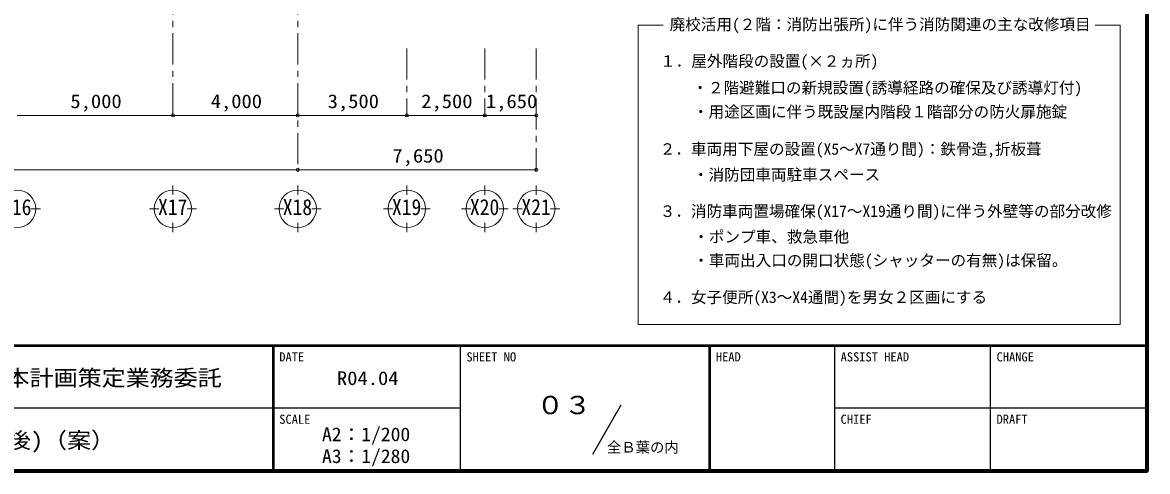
# Model space of a CAD drawing. Units: millimetres at full size, sheet at 1:200; details may follow other scales. Extents: x -55340 to 55340, y -38040 to 38040.
# Drawn here: x 19267 to 55340, y -38040 to -23647 of the extents above; entities that cross this region are included whole.
import ezdxf
from ezdxf.enums import TextEntityAlignment as Align

# ---------------------------------------------------------------- set-up
doc = ezdxf.new("R2010")
doc.units = ezdxf.units.MM
doc.header["$LTSCALE"] = 200
doc.header["$PDMODE"] = 32
doc.header["$PDSIZE"] = 100
doc.linetypes.add('CHAIN1', pattern=[8, 5, -1, 1, -1])
for name, color, linetype, lineweight in [('0-1_通り芯', 3, 'Continuous', 18), ('0-A_寸法', 6, 'Continuous', 9), ('3-B_文字', 2, 'Continuous', 18), ('F-0_F-0ﾚｲﾔ', 5, 'Continuous', 50)]:
    doc.layers.add(name, color=color, linetype=linetype, lineweight=lineweight)
for name, color, linetype in [('F-4_F-4ﾚｲﾔ', 2, 'Continuous'), ('F-A_F-Aﾚｲﾔ', 7, 'Continuous'), ('F-B_F-Bﾚｲﾔ', 6, 'Continuous')]:
    doc.layers.add(name, color=color, linetype=linetype)
doc.styles.add('ＭＳ ゴシック', font='')
doc.styles.get('ＭＳ ゴシック').set_extended_font_data('MS Gothic')

msp = doc.modelspace()

# ---------------------------------------------------------------- linework, layer by layer
at = {"layer": '0-1_通り芯', "color": 4, "linetype": 'CHAIN1', "lineweight": 9}
for p, q in [((24091.9, -11192), (24091.9, -26623.5)), ((28091.9, -11192), (28091.9, -28370.5)), ((31591.9, -24478.2), (31591.9, -26623.5)), ((34091.9, -24478.2), (34091.9, -26623.5)), ((35741.9, -24478.2), (35741.9, -28370.5))]:
    msp.add_line(p, q, dxfattribs=at)
at = {"layer": '0-1_通り芯'}
for p, q in [((24091.9, -28870.5), (24091.9, -29170.5)), ((28091.9, -28870.5), (28091.9, -29170.5)), ((31591.9, -28870.5), (31591.9, -29170.5)), ((34091.9, -28870.5), (34091.9, -29170.5)), ((35741.9, -28870.5), (35741.9, -29170.5)), ((19841.9, -29620.5), (19541.9, -29620.5)), ((23641.9, -29620.5), (23341.9, -29620.5)), ((24841.9, -29620.5), (24541.9, -29620.5)), ((27641.9, -29620.5), (27341.9, -29620.5)), ((28841.9, -29620.5), (28541.9, -29620.5)), ((31141.9, -29620.5), (30841.9, -29620.5)), ((32341.9, -29620.5), (32041.9, -29620.5)), ((33641.9, -29620.5), (33341.9, -29620.5)), ((34841.9, -29620.5), (34541.9, -29620.5)), ((35291.9, -29620.5), (34991.9, -29620.5)), ((36491.9, -29620.5), (36191.9, -29620.5)), ((24091.9, -30370.5), (24091.9, -30070.5)), ((28091.9, -30370.5), (28091.9, -30070.5)), ((31591.9, -30370.5), (31591.9, -30070.5)), ((34091.9, -30370.5), (34091.9, -30070.5)), ((35741.9, -30370.5), (35741.9, -30070.5))]:
    msp.add_line(p, q, dxfattribs=at)
for centre in [(19091.9, -29620.5), (24091.9, -29620.5), (28091.9, -29620.5), (31591.9, -29620.5), (34091.9, -29620.5), (35741.9, -29620.5)]:
    msp.add_circle(centre, 600, dxfattribs=at)
at = {"layer": '0-A_寸法', "color": 4}
for points in [[(19091.9, -26623.5), (24091.9, -26623.5), (28091.9, -26623.5), (31591.9, -26623.5), (34091.9, -26623.5), (35741.9, -26623.5)], [(-42908.1, -28370.5), (28091.9, -28370.5), (35741.9, -28370.5)]]:
    msp.add_lwpolyline(points, dxfattribs=at)
at = {"layer": '0-A_寸法'}
for p in [(24091.9, -26623.5), (28091.9, -26623.5), (31591.9, -26623.5), (34091.9, -26623.5), (35741.9, -26623.5), (28091.9, -28370.5), (35741.9, -28370.5)]:
    msp.add_point(p, dxfattribs=at)
at = {"layer": '3-B_文字', "color": 3}
for p, q in [((39007.6, -33327.4), (39007.6, -23727.4)), ((39007.6, -23727.4), (39807.6, -23727.4)), ((53666.2, -23727.4), (54466.2, -23727.4)), ((54466.2, -23727.4), (54466.2, -33327.4)), ((39007.6, -33327.4), (54466.2, -33327.4))]:
    msp.add_line(p, q, dxfattribs=at)
at = {"layer": 'F-0_F-0ﾚｲﾔ'}
for p, q in [((55300, 38000), (55300, -38000)), ((55340, 38040), (55340, -38040)), ((-55300, -34000), (55300, -34000)), ((27300, -34000), (27300, -38000)), ((41300, -34000), (41300, -38000)), ((-55340, -38040), (55340, -38040)), ((-55300, -38000), (55300, -38000))]:
    msp.add_line(p, q, dxfattribs=at)
at = {"layer": 'F-0_F-0ﾚｲﾔ', "color": 2, "lineweight": 25}
for p, q in [((33300, -34000), (33300, -38000)), ((45300, -34000), (45300, -38000)), ((50300, -34000), (50300, -38000)), ((-16700, -36000), (33300, -36000)), ((37549.8, -37486.4), (38463.1, -35904.6)), ((45300, -36000), (55300, -36000))]:
    msp.add_line(p, q, dxfattribs=at)

# ---------------------------------------------------------------- texts
at = {"layer": '0-1_通り芯', "color": 2, "style": 'ＭＳ ゴシック', "width": 0.9}
for s, p in [('X16', (18612.1, -29974.7)), ('X17', (23612.1, -29974.7)), ('X18', (27612.1, -29974.7)), ('X19', (31112.1, -29974.7)), ('X20', (33612.1, -29974.7)), ('X21', (35262.1, -29974.7))]:
    msp.add_text(s, height=513.2, dxfattribs=at).set_placement(p, align=Align.BOTTOM_LEFT)
at = {"layer": '0-A_寸法', "color": 2, "style": 'ＭＳ ゴシック', "width": 1.1}
for s, p in [('5,000', (20801.9, -26523.5)), ('4,000', (25301.9, -26523.5)), ('3,500', (29051.9, -26523.5)), ('2,500', (32051.9, -26523.5)), ('1,650', (34126.9, -26523.5)), ('7,650', (31126.9, -28270.5))]:
    msp.add_text(s, height=439.9, dxfattribs=at).set_placement(p, align=Align.BOTTOM_LEFT)
at = {"layer": '3-B_文字', "style": 'ＭＳ ゴシック'}
for s, p in [('廃校活用(２階：消防出張所)に伴う消防関連の主な改修項目', (40017.8, -24000.4)), ('１．屋外階段の設置(×２ヵ所)', (39712.2, -25177.1)), ('・２階避難口の新規設置(誘導経路の確保及び誘導灯付)', (40746.2, -26030.9)), ('・用途区画に伴う既設屋内階段１階部分の防火扉施錠', (40764.1, -26801.9)), ('２．車両用下屋の設置(X5～X7通り間)：鉄骨造,折板葺', (39701.9, -27995.3)), ('・消防団車両駐車スペース', (40765.4, -28819.1)), ('３．消防車両置場確保(X17～X19通り間)に伴う外壁等の部分改修', (39701.9, -29989.7)), ('・ポンプ車、救急車他', (40774.7, -30809.3)), ('・車両出入口の開口状態(シャッターの有無)は保留。', (40774.7, -31566.2)), ('４．女子便所(X3～X4通間)を男女２区画にする', (39701.9, -32746.6))]:
    msp.add_text(s, height=366.6, dxfattribs=at).set_placement(p, align=Align.BOTTOM_LEFT)
at = {"layer": 'F-4_F-4ﾚｲﾔ', "style": 'ＭＳ ゴシック', "width": 1.05}
for s, p in [('A2：1/200', (28870, -37200)), ('A3：1/280', (28870, -37900))]:
    msp.add_text(s, height=439.9, dxfattribs=at).set_placement(p, align=Align.BOTTOM_LEFT)
at = {"layer": 'F-A_F-Aﾚｲﾔ', "style": 'ＭＳ ゴシック'}
for s, p in [('DATE', (27500, -34600)), ('SHEET NO', (33500, -34600)), ('HEAD', (41500, -34600)), ('ASSIST HEAD', (45500, -34600)), ('CHANGE', (50500, -34600)), ('SCALE', (27500, -36600)), ('CHIEF', (45500, -36600)), ('DRAFT', (50500, -36600))]:
    msp.add_text(s, height=293.3, dxfattribs=at).set_placement(p, align=Align.BOTTOM_LEFT)
at = {"layer": 'F-B_F-Bﾚｲﾔ', "style": 'ＭＳ ゴシック', "width": 1.1}
for s, height, p in [('令和4年度 新西浦地区センター基本計画策定業務委託', 513.2, (7177.5, -35450)), ('０３', 586.5, (35749.2, -36379)), ('２階平面図(現況＆改修後)（案）', 513.2, (10687.5, -37450))]:
    msp.add_text(s, height=height, dxfattribs=at).set_placement(p, align=Align.BOTTOM_LEFT)
at = {"layer": 'F-B_F-Bﾚｲﾔ', "color": 2, "style": 'ＭＳ ゴシック', "width": 1.1}
msp.add_text('R04.04', height=439.9, dxfattribs=at).set_placement((29350, -35400), align=Align.BOTTOM_LEFT)
at = {"layer": 'F-B_F-Bﾚｲﾔ', "color": 2, "style": 'ＭＳ ゴシック'}
msp.add_text('全Ｂ葉の内', height=337.2, dxfattribs=at).set_placement((38008, -37533.7), align=Align.BOTTOM_LEFT)

doc.saveas('drawing.dxf')
